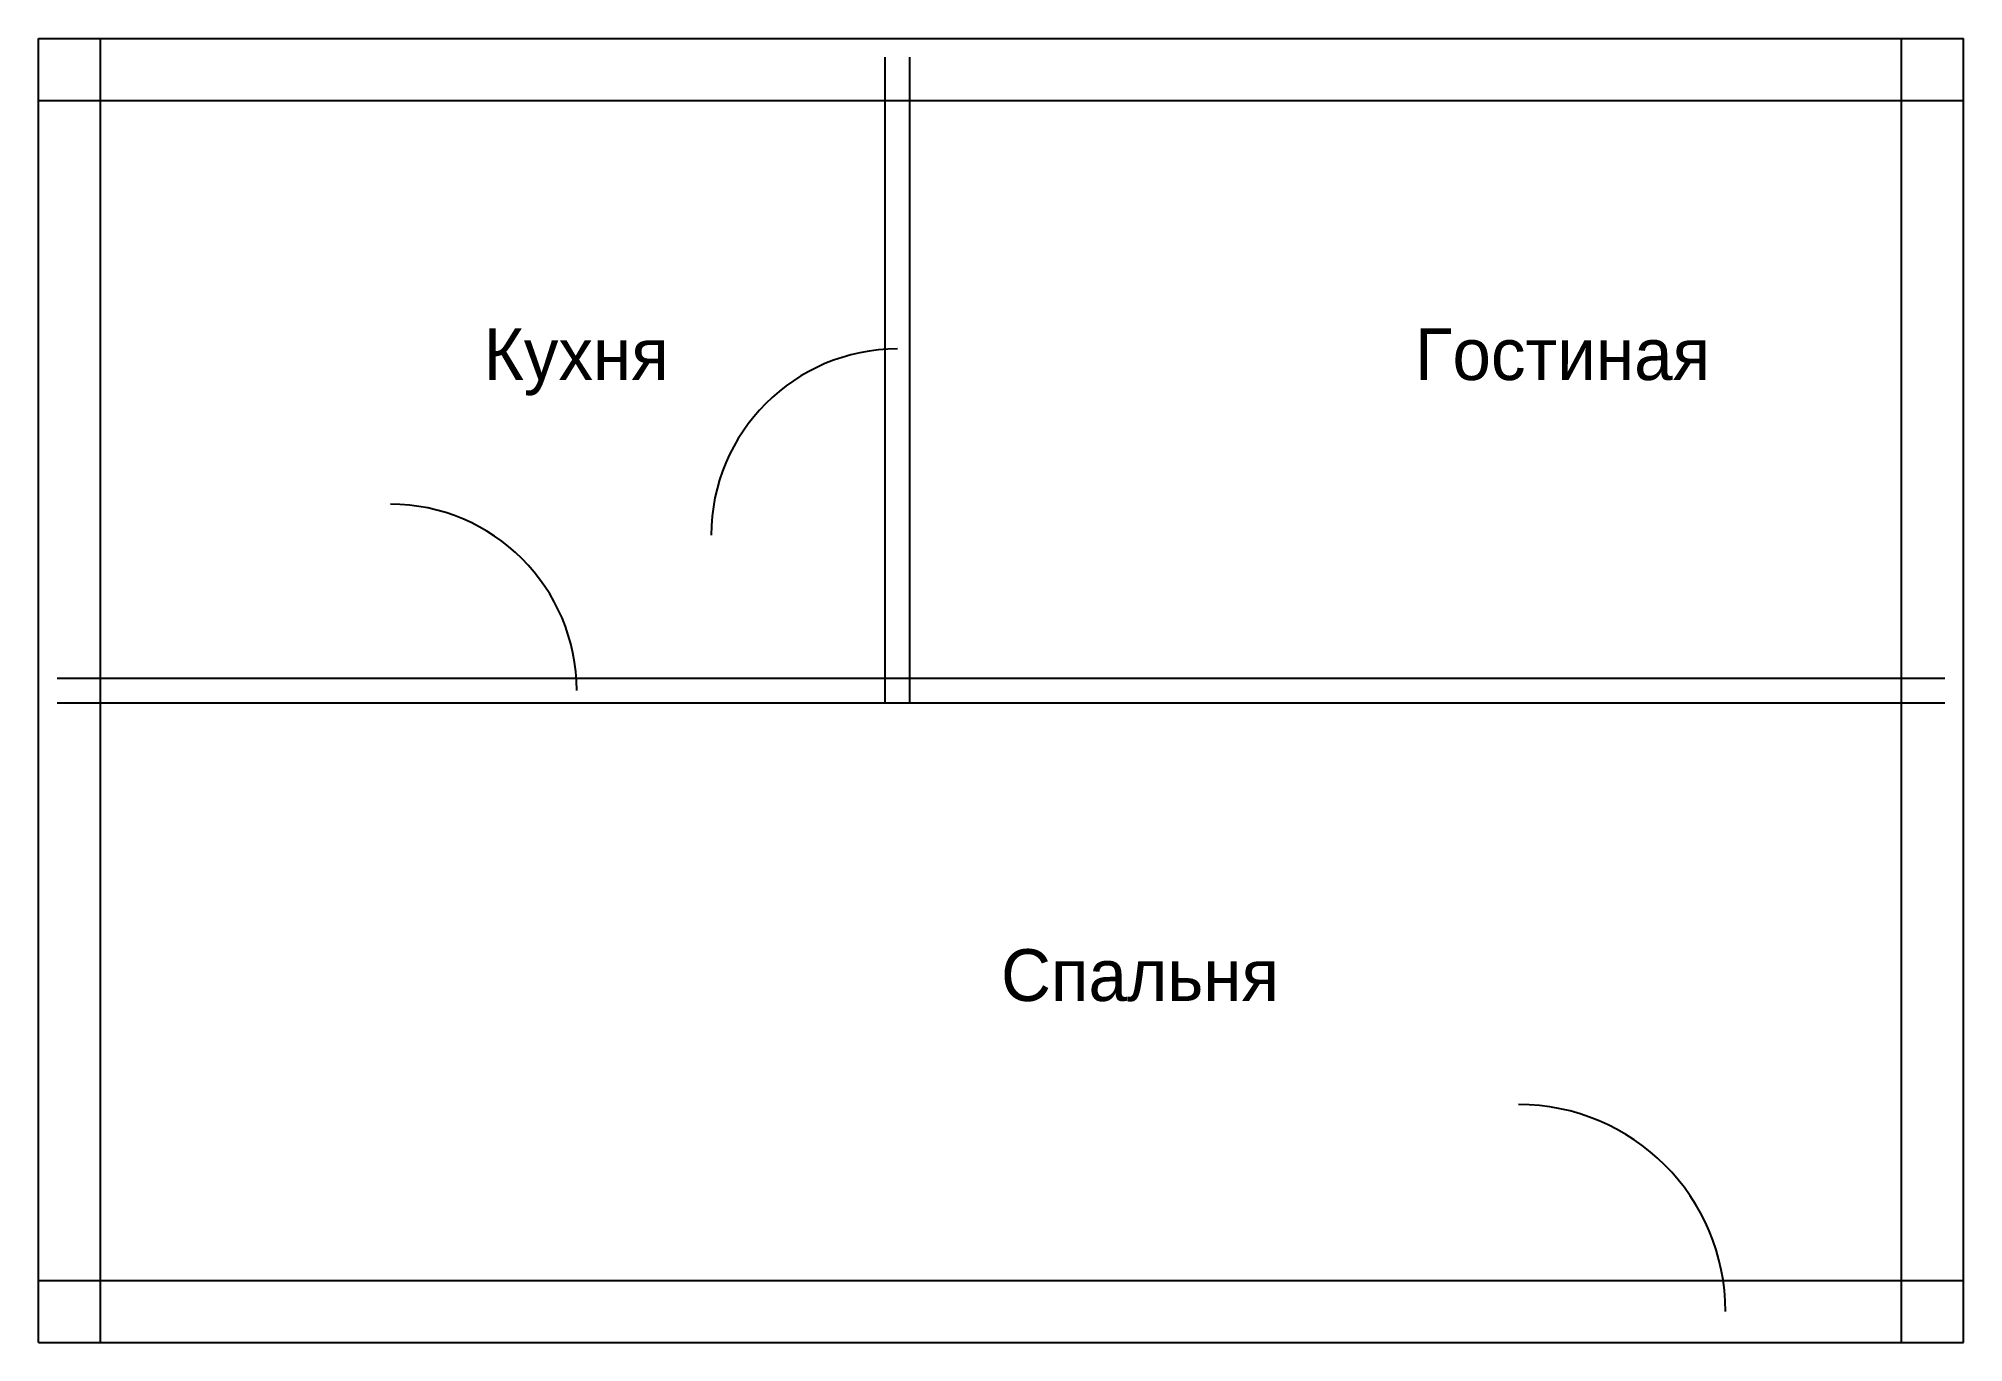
# Model space of a CAD drawing. Header units: millimetres. Extents: x -150 to 9150, y -150 to 6150.
import ezdxf

# ---------------------------------------------------------------- set-up
doc = ezdxf.new("R2010")
doc.units = ezdxf.units.MM
for name, color, linetype in [('A-ANNO', 7, 'Continuous'), ('A-DOOR', 7, 'Continuous'), ('A-WALL', 7, 'Continuous')]:
    doc.layers.add(name, color=color, linetype=linetype)

msp = doc.modelspace()

# ---------------------------------------------------------------- linework, layer by layer
at = {"layer": 'A-DOOR'}
for centre, radius, start, end in [((4000, 3750), 900, 90, 180), ((1550, 3000), 900, 0, 90), ((7000, 0), 1000, 0, 90)]:
    msp.add_arc(centre, radius, start, end, dxfattribs=at)
at = {"layer": 'A-WALL'}
for p, q in [((-150, 6150), (9150, 6150)), ((-150, -150), (-150, 6150)), ((150, -150), (150, 6150)), ((8850, -150), (8850, 6150)), ((9150, -150), (9150, 6150)), ((3940, 2940), (3940, 6060)), ((4060, 2940), (4060, 6060)), ((-150, 5850), (9150, 5850)), ((-60, 3060), (9060, 3060)), ((-60, 2940), (9060, 2940)), ((-150, 150), (9150, 150)), ((-150, -150), (9150, -150))]:
    msp.add_line(p, q, dxfattribs=at)

# ---------------------------------------------------------------- texts
at = {"layer": 'A-ANNO'}
for s, p in [('Кухня', (2000, 4500)), ('Гостиная', (6500, 4500)), ('Спальня', (4500, 1500))]:
    msp.add_text(s, height=250, dxfattribs=at).set_placement(p)

doc.saveas('drawing.dxf')
